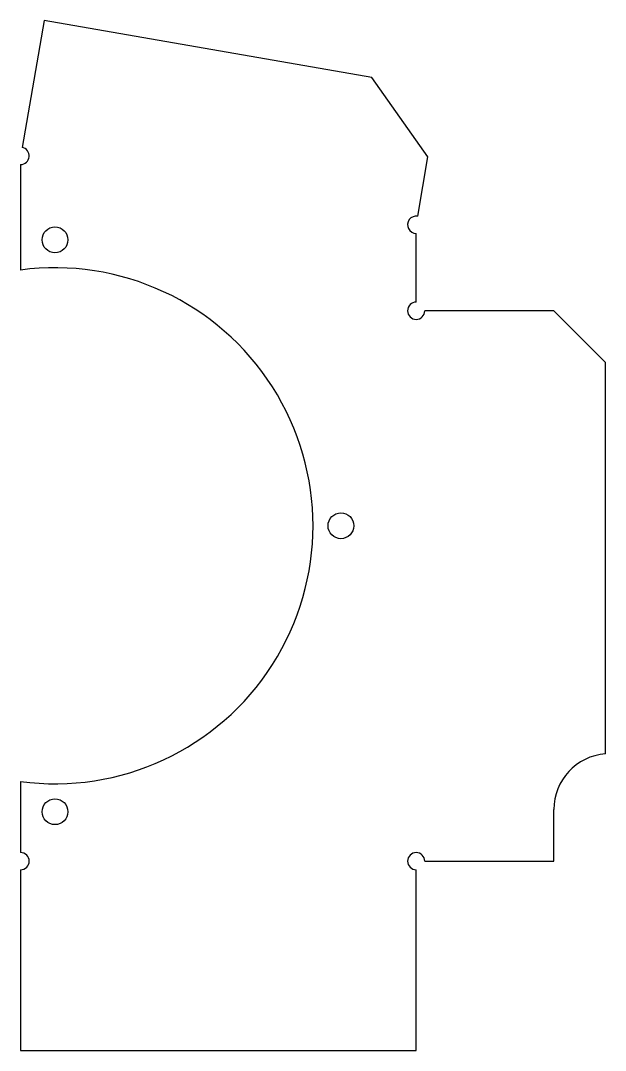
# Model space of a CAD drawing. Header units: inches. Extents: x 2 to 6.25, y 2 to 9.48.
import ezdxf

# ---------------------------------------------------------------- set-up
doc = ezdxf.new("R2010")
doc.units = ezdxf.units.IN
doc.header["$MEASUREMENT"] = 0
doc.layers.get('0').update_dxf_attribs({"linetype": 'CONTINUOUS'})

msp = doc.modelspace()

# ---------------------------------------------------------------- linework, layer by layer
for p, q in [((2.1706, 9.4835, 0.036), (2.0108, 8.5616, 0.036)), ((4.5531, 9.0707, 0.036), (2.1706, 9.4835, 0.036)), ((4.9604, 8.4927, 0.036), (4.5531, 9.0707, 0.036)), ((4.8857, 8.0616, 0.036), (4.9604, 8.4927, 0.036)), ((2, 8.4375, 0.036), (2, 7.6708, 0.036)), ((4.875, 7.4375, 0.036), (4.875, 7.9375, 0.036)), ((5.875, 7.375, 0.036), (4.9375, 7.375, 0.036)), ((6.25, 7, 0.036), (5.875, 7.375, 0.036)), ((6.25, 4.155, 0.036), (6.25, 7, 0.036)), ((2, 3.9542, 0.036), (2, 3.4375, 0.036)), ((5.875, 3.375, 0.036), (5.875, 3.75, 0.036)), ((4.9375, 3.375, 0.036), (5.875, 3.375, 0.036)), ((2, 3.3125, 0.036), (2, 2, 0.036)), ((4.875, 2, 0.036), (4.875, 3.3125, 0.036)), ((2, 2, 0.036), (4.875, 2, 0.036))]:
    msp.add_line(p, q)
for centre in [(2.25, 7.8906), (4.3281, 5.8125), (2.25, 3.7344)]:
    msp.add_circle(centre, 0.0938)
for centre, radius, start, end in [((2, 8.5, 0.036), 0.0625, 270, 80.02899), ((4.875, 8, 0.036), 0.0625, 80.17, 270), ((2.25, 5.8125, 0.036), 1.875, 262.33774, 97.66226), ((4.875, 7.375, 0.036), 0.0625, 90, 0), ((6.2812, 3.75, 0.036), 0.4062, 94.41173, 180), ((2, 3.375, 0.036), 0.0625, 270, 90), ((4.875, 3.375, 0.036), 0.0625, 0, 270)]:
    msp.add_arc(centre, radius, start, end)

doc.saveas('drawing.dxf')
